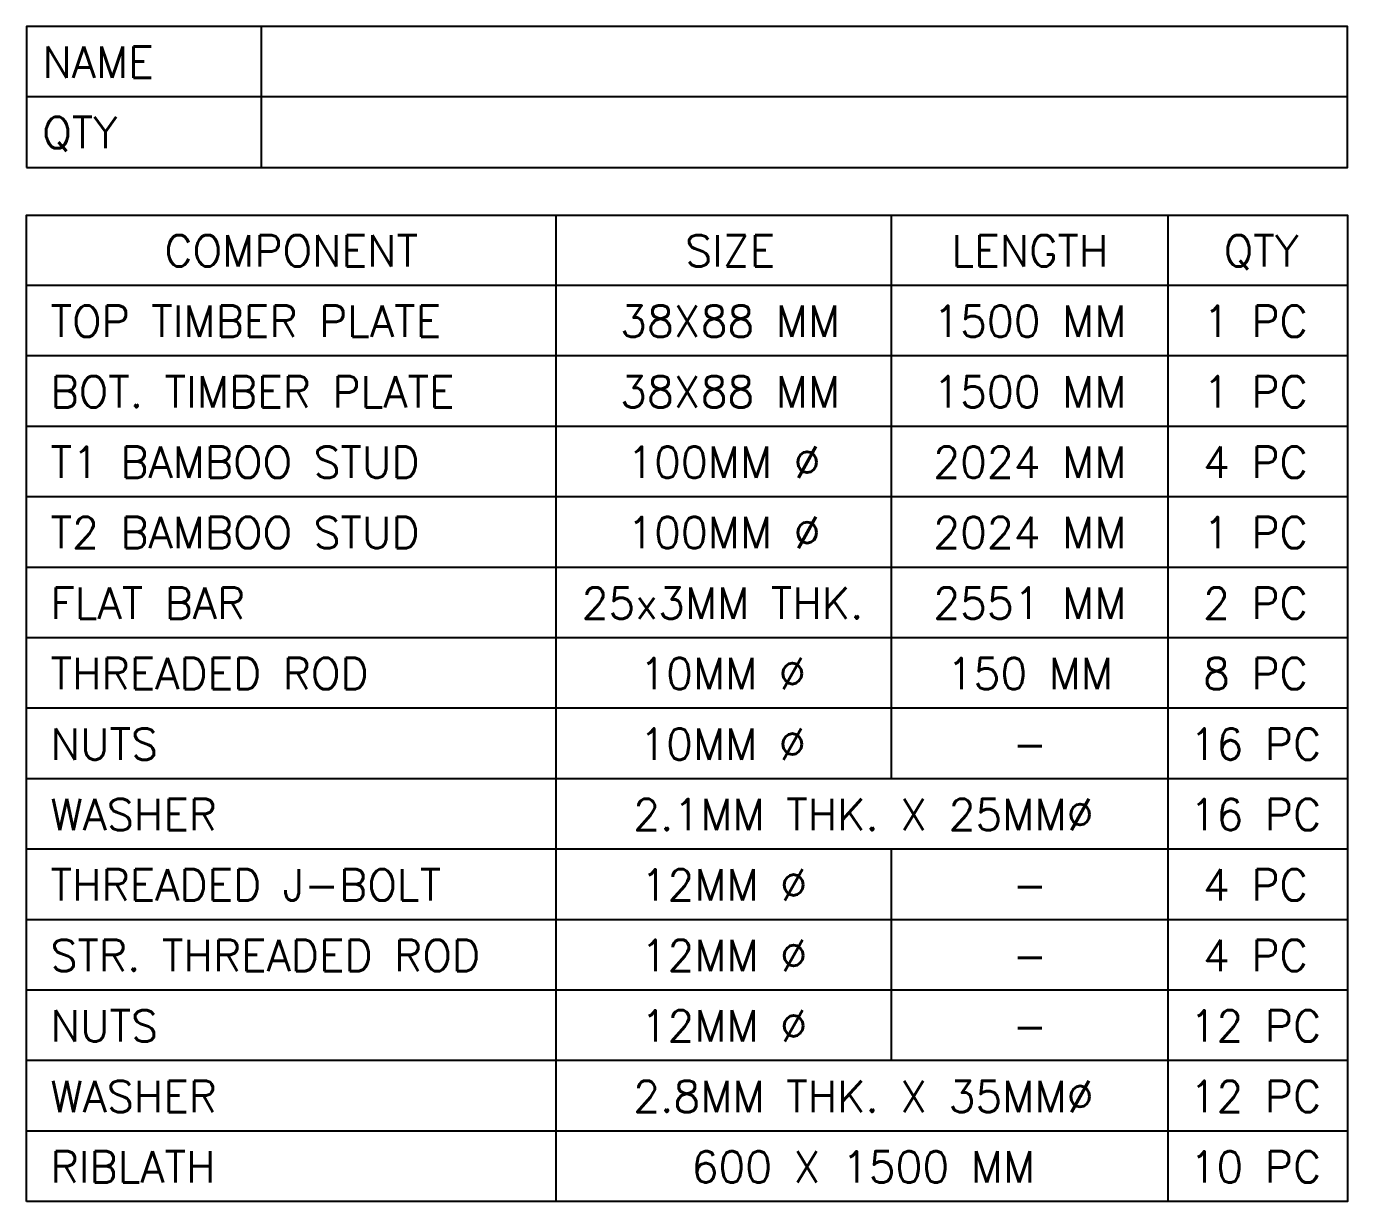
# Model space of a CAD drawing. Header units: inches. Extents: x 33 to 4252, y 14 to 9346.
# Drawn here: x 33 to 4252, y 14 to 3766 of the extents above; entities that cross this region are included whole.
import ezdxf
from ezdxf.enums import TextEntityAlignment as Align

# ---------------------------------------------------------------- set-up
doc = ezdxf.new("R2010")
doc.units = ezdxf.units.IN
doc.header["$MEASUREMENT"] = 0
doc.layers.add('0-S2', color=2, linetype='Continuous')
doc.layers.add('A-Main Text', color=3, linetype='Continuous')
doc.styles.add('LEROY', font='simplex.shx')

msp = doc.modelspace()

# ---------------------------------------------------------------- linework, layer by layer
at = {"layer": '0-S2'}
for p, q in [((783.5, 3765.9, 0), (783.5, 3315.9, 0)), ((4252.1, 3540.9, 0), (33.5, 3540.9, 0)), ((1724.9, 13.7, 0), (1724.9, 3163.7, 0)), ((2796.1, 1363.7, 0), (2796.1, 3163.7, 0)), ((3679.4, 13.7, 0), (3679.4, 3163.7, 0)), ((4252.1, 2938.7, 0), (33.5, 2938.7, 0)), ((4252.1, 2713.7, 0), (33.5, 2713.7, 0)), ((4252.1, 2488.7, 0), (33.5, 2488.7, 0)), ((4252.1, 2263.7, 0), (33.5, 2263.7, 0)), ((4252.1, 2038.7, 0), (33.5, 2038.7, 0)), ((4252.1, 1813.7, 0), (33.5, 1813.7, 0)), ((4252.1, 1588.7, 0), (33.5, 1588.7, 0)), ((4252.1, 1363.7, 0), (33.5, 1363.7, 0)), ((4252.1, 1138.7, 0), (33.5, 1138.7, 0)), ((2796.1, 463.7, 0), (2796.1, 1138.7, 0)), ((4252.1, 913.7, 0), (33.5, 913.7, 0)), ((4252.1, 688.7, 0), (33.5, 688.7, 0)), ((4252.1, 463.7, 0), (33.5, 463.7, 0)), ((4252.1, 238.7, 0), (33.5, 238.7, 0))]:
    msp.add_line(p, q, dxfattribs=at)
at = {"layer": '0-S2', "elevation": 0}
for points in [[(33.5, 3315.9), (4252.1, 3315.9), (4252.1, 3765.9), (33.5, 3765.9)], [(33.5, 13.7), (33.5, 3163.7), (4252.1, 3163.7), (4252.1, 13.7)]]:
    msp.add_lwpolyline(points, close=True, dxfattribs=at)

# ---------------------------------------------------------------- texts
at = {"layer": 'A-Main Text', "style": 'LEROY'}
for s, p in [('NAME', (84.2, 3601.8, 0)), ('QTY', (84.2, 3376.8, 0))]:
    msp.add_text(s, height=100, dxfattribs=at).set_placement(p)
for s, p in [('COMPONENT', (879.2, 2999.6, 0)), ('SIZE', (2280.7, 2999.6, 0)), ('LENGTH', (3237.7, 2999.6, 0)), ('QTY', (3976.8, 2999.6, 0)), ('38X88 MM', (2280.7, 2774.6, 0)), ('1500 MM', (3237.7, 2774.6, 0)), ('1 PC', (3957.8, 2774.6, 0)), ('38X88 MM', (2280.7, 2549.6, 0)), ('1500 MM', (3237.7, 2549.6, 0)), ('1 PC', (3957.8, 2549.6, 0)), ('100MM ∅', (2260.5, 2324.6, 0)), ('2024 MM', (3237.7, 2324.6, 0)), ('4 PC', (3957.8, 2324.6, 0)), ('100MM ∅', (2260.5, 2099.6, 0)), ('2024 MM', (3237.7, 2099.6, 0)), ('1 PC', (3957.8, 2099.6, 0)), ('25x3MM THK.', (2256.3, 1874.6, 0)), ('2551 MM', (3237.7, 1874.6, 0)), ('2 PC', (3957.8, 1874.6, 0)), ('10MM ∅', (2256.3, 1649.6, 0)), ('150 MM', (3237.7, 1649.6, 0)), ('8 PC', (3957.8, 1649.6, 0)), ('10MM ∅', (2256.3, 1424.6, 0)), ('16 PC', (3957.8, 1424.6, 0)), ('-', (3237.7, 1424.6, 0)), ('16 PC', (3957.8, 1199.6, 0)), ('12MM ∅', (2260.5, 974.6, 0)), ('4 PC', (3957.8, 974.6, 0)), ('-', (3237.7, 974.6, 0)), ('12MM ∅', (2260.5, 749.6, 0)), ('4 PC', (3957.8, 749.6, 0)), ('-', (3237.7, 749.6, 0)), ('12MM ∅', (2260.5, 524.6, 0)), ('12 PC', (3957.8, 524.6, 0)), ('-', (3237.7, 524.6, 0)), ('12 PC', (3957.8, 299.6, 0)), ('10 PC', (3957.8, 74.6, 0))]:
    msp.add_text(s, height=100, dxfattribs=at).set_placement(p, align=Align.CENTER)
at = {"layer": 'A-Main Text', "char_height": 100, "style": 'LEROY'}
for s, insert, width, attachment_point in [('TOP TIMBER PLATE', (110.6, 2874.6, 0), 1533.54, 1), ('BOT. TIMBER PLATE', (110.6, 2649.6, 0), 1533.54, 1), ('T1 BAMBOO STUD', (110.6, 2424.6, 0), 1399.607, 1), ('T2 BAMBOO STUD', (110.6, 2199.6, 0), 1399.607, 1), ('FLAT BAR', (110.6, 1974.6, 0), 1399.607, 1), ('THREADED ROD', (110.6, 1749.6, 0), 1710.934, 1), ('NUTS', (110.6, 1524.6, 0), 1399.607, 1), ('WASHER', (110.6, 1299.6, 0), 1399.607, 1), ('2.1MM THK. X 25MM∅ ', (2706, 1299.6, 0), 1841.691, 2), ('THREADED J-BOLT', (110.6, 1074.6, 0), 1632.871, 1), ('STR. THREADED ROD', (110.6, 849.6, 0), 1980.468, 1), ('NUTS', (110.6, 624.6, 0), 1399.607, 1), ('WASHER', (110.6, 399.6, 0), 1399.607, 1), ('2.8MM THK. X 35MM∅ ', (2706, 399.6, 0), 1841.691, 2), ('RIBLATH', (110.6, 174.6, 0), 1399.607, 1), ('600 X 1500 MM', (2706, 174.6, 0), 1841.691, 2)]:
    msp.add_mtext(s, dxfattribs=dict(at, insert=insert, width=width, attachment_point=attachment_point))

doc.saveas('drawing.dxf')
